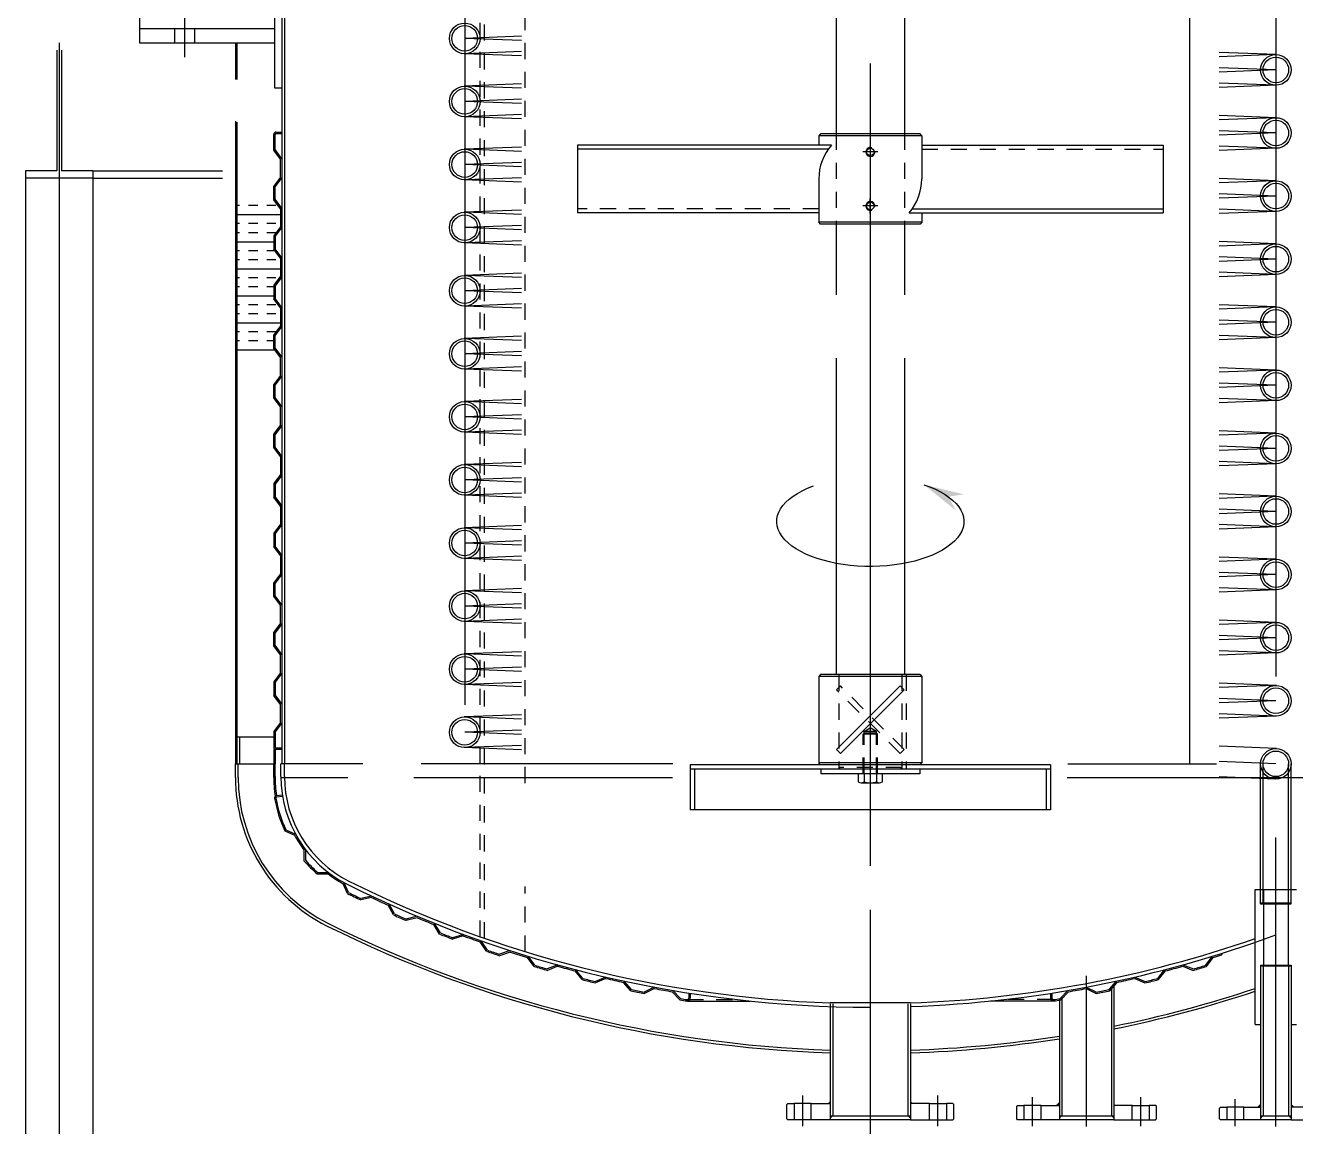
# Model space of a CAD drawing. Extents: x -29512 to 147477, y -5232 to 39709.
# Drawn here: x 140802.81 to 140812.68, y 10726.84 to 10735.39 of the extents above; entities that cross this region are included whole.
import ezdxf

# ---------------------------------------------------------------- set-up
doc = ezdxf.new("R2010")
doc.units = 0
doc.linetypes.add('DASHDOT', pattern=[25.4, 12.7, -6.35, 0, -6.35])
doc.linetypes.add('HIDDEN', pattern=[0.375, 0.25, -0.125])
doc.layers.get('0').update_dxf_attribs({"linetype": 'CONTINUOUS'})
for name, color, linetype in [('2', 2, 'CONTINUOUS'), ('3', 3, 'HIDDEN'), ('6', 6, 'DASHDOT'), ('DIMENSION', 3, 'CONTINUOUS'), ('HATCH', 4, 'CONTINUOUS'), ('NUVOLA', 6, 'CONTINUOUS')]:
    doc.layers.add(name, color=color, linetype=linetype)

# ---------------------------------------------------------------- blocks, each defined once
blk = doc.blocks.new('head')
at = {"color": 7}
for p, q in [((-0.6999999999999886, 0.7087500599456575), (-0.6999999999999886, -0.7087499999999523)), ((0, 0.9449999999999932), (-0.6269039956158053, 0.9449999999999932)), ((0, 0.472500000000025), (-0.6269039956158053, 0.472500000000025)), ((0, -0.9449999999999932), (0, 0.9449999999999932)), ((0, -0.4724999999999682), (-0.6269039956158053, -0.4724999999999682)), ((-0.6269039956158053, -0.9449999999999932), (0, -0.9449999999999932))]:
    blk.add_line(p, q, dxfattribs=at)
for centre, radius, start, end in [((-0.2816659961638379, 0.7087500000000091), 0.4183340038361772, 145.6157525319586, 214.3842474680414), ((0.8636920087683961, 0), 1.563692008768393, 162.4120462260054, 197.5879537739946), ((-0.2816659961638379, -0.7087499999999523), 0.4183340038361772, 145.6157525319586, 214.3842474680414)]:
    blk.add_arc(centre, radius, start, end, dxfattribs=at)
blk = doc.blocks.new('UeY515')
at = {"layer": '2'}
h = blk.add_hatch(dxfattribs=at)
h.set_pattern_fill('INSUL', scale=1.120219632, angle=180, style=0)
h.set_pattern_definition([(180, (34.18797440761773, 9.622044550467763), (0, 0.4200823619999997), []), (180, (34.18797440761773, 9.762072004467882), (0, 0.4200823619999997), [0.140027454, -0.140027454]), (180, (34.18797440761773, 9.902099458468001), (0, 0.4200823619999997), [0.140027454, -0.140027454])])
h.paths.add_polyline_path([(4.837948535722717, 30.23303703253578), (4.732927945207848, 30.3730644865368), (4.732927945207848, 30.58310566753607), (4.837948535722717, 30.72313312153665), (4.837948535722717, 31.00318802953552), (4.732927945207848, 31.14321548353564), (4.732927945207848, 31.17986293204149), (4.158815383802903, 31.17986293204149), (4.158815383802903, 28.69973641123715), (4.832697506194563, 28.69973641123715), (4.732927945207848, 28.8327624925364), (4.732927945207848, 29.04280367353522), (4.837948535722717, 29.1828311275367), (4.837948535722717, 29.46288603553467), (4.732927945207848, 29.60291348953479), (4.732927945207848, 29.81295467053451), (4.837948535722717, 29.95298212453508)])
at = {"color": 7}
for p, q in [((4.858952653802589, 46.91040899957102), (4.858952653802589, 22.40560454957154)), ((4.900960889999624, 46.85439801797042), (4.900960889999624, 22.40560454957154)), ((18.96076512055606, 39.48895393756993), (18.96076512055606, 22.40560454957154)), ((4.746930690620502, 37.10848721957132), (4.746930690620502, 32.90766359957138)), ((13.47064107479491, 36.97272549664149), (13.47064107479491, 32.19352358417109)), ((14.53484972520619, 36.97272549664149), (14.53484972520619, 32.19352358417109)), ((2.646518880620533, 34.18191343097146), (2.646518880620533, 33.83184479597116)), ((3.34665615062022, 34.0740516442886), (3.34665615062022, 33.38752908262541)), ((2.646518880620533, 33.83184479597116), (4.746930690620502, 33.83184479597116)), ((2.646518880620533, 33.83184479597116), (2.646518880620533, 33.60780086957152)), ((3.192625951197442, 33.83184479597116), (3.192625951197442, 33.60780086957152)), ((3.500686350000251, 33.83184479597116), (3.500686350000251, 33.60780086957152)), ((2.646518880620533, 33.60780086957152), (4.746930690620502, 33.60780086957152)), ((4.137811265683013, 33.60780086957152), (4.137811265683013, 33.0371317922602)), ((4.158815383802903, 33.60780086957152), (4.158815383802903, 33.0371317922602)), ((8.581135818596522, 33.40538031645951), (7.692259591650327, 33.43994772528481)), ((8.581135818596522, 33.47379566023733), (7.710760348310032, 33.43994772528481)), ((20.31323120830984, 33.42558537885816), (19.42435498140458, 33.46015278768346)), ((20.29473045165014, 33.42558537885816), (19.42435498140458, 33.39173744390268)), ((8.581135818596522, 32.97005669868304), (7.692259591650327, 32.93548928985729)), ((20.29473045165014, 32.94985163628417), (19.42435498140458, 32.98369957123964)), ((4.746930690620502, 32.90766359957138), (4.858952653802589, 32.90766359957138)), ((8.581135818596522, 32.90164135490227), (7.710760348310032, 32.93548928985729)), ((20.31323120830984, 32.94985163628417), (19.42435498140458, 32.91528422745887)), ((4.137811265683013, 32.39108125063717), (4.137811265683013, 22.40560454957154)), ((4.158815383802903, 32.37605675115879), (4.158815383802903, 22.40560454957154)), ((8.581135818596522, 32.42518813845845), (7.692259591650327, 32.45975554728375)), ((8.581135818596522, 32.49360348223922), (7.710760348310032, 32.45975554728375)), ((20.31323120830984, 32.44539320085687), (19.42435498140458, 32.47996060968239)), ((20.29473045165014, 32.44539320085687), (19.42435498140458, 32.41154526590435)), ((4.732927945206029, 31.94147416697047), (4.732927945206029, 32.18652221146931)), ((4.753932063284992, 31.94847553966952), (4.753932063284992, 32.18652221146931)), ((4.767934808698556, 32.22152907497184), (4.858952653802589, 32.22152907497184)), ((4.767934808698556, 32.20052495686991), (4.858952653802589, 32.20052495686991)), ((13.23049399118827, 32.19352358417109), (13.20248850040389, 32.16551809337011)), ((14.77499680881192, 32.19352358417109), (13.23049399118827, 32.19352358417109)), ((14.80300229959721, 32.16551809337011), (14.77499680881192, 32.19352358417109)), ((8.581135818596522, 31.98986452068175), (7.692259591650327, 31.95529711185873)), ((13.39857561492408, 32.01816243423127), (9.451853144999404, 32.01816243423127)), ((9.451853144999404, 32.01816243423127), (9.451853144999404, 30.9686101941079)), ((14.80300229959721, 32.16551809337011), (13.20248850040389, 32.16551809337011)), ((13.20248850040389, 32.16551809337011), (13.20248850040389, 32.01816243423127)), ((14.00274540000009, 32.03027931935139), (14.00274540000009, 31.79665803299122)), ((14.80300229959721, 32.16551809337011), (14.80300229959721, 31.49338631417118)), ((14.80300229959721, 32.01816243423127), (18.55363765499987, 32.01816243423127)), ((18.55363765499987, 32.01816243423127), (18.55363765499987, 30.9686101941079)), ((20.29473045165014, 31.9696594582831), (19.42435498140458, 32.00350739323858)), ((4.83794853568179, 31.80144671297012), (4.732927945206029, 31.94147416697047)), ((4.858952653802589, 31.80844808567167), (4.753932063284992, 31.94847553966952)), ((4.83794853568179, 31.52139180497193), (4.83794853568179, 31.80144671297012)), ((8.581135818596522, 31.92144917690371), (7.710760348310032, 31.95529711185873)), ((13.35171222665304, 31.95875381686778), (9.451853144999404, 31.95875381686778)), ((14.11955604319246, 31.91346867616949), (13.88593475680591, 31.91346867616949)), ((20.31323120830984, 31.9696594582831), (19.42435498140458, 31.93509204946031)), ((4.83794853568179, 31.52139180497193), (4.732927945206029, 31.38136435097135)), ((4.732927945206029, 31.1713231699714), (4.732927945206029, 31.38136435097135)), ((4.858952653802589, 31.51439043227015), (4.753932063284992, 31.37436297826957)), ((8.581135818596522, 31.44499596045989), (7.692259591650327, 31.47956336928291)), ((8.581135818596522, 31.51341130423816), (7.710760348310032, 31.47956336928291)), ((13.20248850040389, 31.49338631417118), (13.20248850040389, 30.82125453497133)), ((20.31323120830984, 31.46520102285854), (19.42435498140458, 31.4997684316811)), ((20.29473045165014, 31.46520102285854), (19.42435498140458, 31.43135308790329)), ((4.753932063284992, 31.17832454267068), (4.753932063284992, 31.37436297826957)), ((14.00274540000009, 30.95649330899118), (14.00274540000009, 31.19011459535068)), ((4.83794853568179, 31.03129571597105), (4.732927945206029, 31.1713231699714)), ((4.858952653802589, 31.03829708867011), (4.753932063284992, 31.17832454267068)), ((4.83794853568179, 31.03129571597105), (4.83794853568179, 30.75124080797013)), ((8.581135818596522, 31.00967234268342), (7.692259591650327, 30.97510493385789)), ((14.11955604319246, 31.07330395216945), (13.88593475680591, 31.07330395216945)), ((14.65377857334533, 31.02801881147411), (18.55363765499987, 31.02801881147411)), ((20.29473045165014, 30.98946728028477), (19.42435498140458, 31.02331521523729)), ((20.31323120830984, 30.98946728028477), (19.42435498140458, 30.95489987145902)), ((8.581135818596522, 30.94125699890287), (7.710760348310032, 30.97510493385789)), ((13.20248850040389, 30.9686101941079), (9.451853144999404, 30.9686101941079)), ((14.80300229959721, 30.82125453497133), (13.20248850040389, 30.82125453497133)), ((13.23049399118827, 30.79324904417081), (13.20248850040389, 30.82125453497133)), ((14.77499680881192, 30.79324904417081), (13.23049399118827, 30.79324904417081)), ((13.47064107479491, 30.79324904417081), (13.47064107479491, 29.6928454705685)), ((14.53484972520619, 30.79324904417081), (14.53484972520619, 29.6928454705685)), ((14.6069151850761, 30.9686101941079), (18.55363765499987, 30.9686101941079)), ((14.80300229959721, 30.82125453497133), (14.77499680881192, 30.79324904417081)), ((14.80300229959721, 30.9686101941079), (14.80300229959721, 30.82125453497133)), ((4.83794853568179, 30.75124080797013), (4.732927945206029, 30.61121335396979)), ((4.732927945206029, 30.61121335396979), (4.732927945206029, 30.40117217297006)), ((4.858952653802589, 30.74423943527131), (4.753932063284992, 30.60421198127051)), ((4.753932063284992, 30.60421198127051), (4.753932063284992, 30.40817354567139)), ((4.83794853568179, 30.26114471896972), (4.732927945206029, 30.40117217297006)), ((4.858952653802589, 30.26814609167104), (4.753932063284992, 30.40817354567139)), ((8.581135818596522, 30.46480378245883), (7.692259591650327, 30.49937119128413)), ((8.581135818596522, 30.5332191262396), (7.710760348310032, 30.49937119128413)), ((20.31323120830984, 30.4850088448577), (19.42435498140458, 30.51957625368277)), ((20.29473045165014, 30.4850088448577), (19.42435498140458, 30.451160909902)), ((4.83794853568179, 30.26114471896972), (4.83794853568179, 29.98108981097107)), ((8.581135818596522, 30.02948016468235), (7.692259591650327, 29.99491275585706)), ((20.29473045165014, 30.00927510228325), (19.42435498140458, 30.04312303723896)), ((20.31323120830984, 30.00927510228325), (19.42435498140458, 29.97470769345841)), ((4.83794853568179, 29.98108981097107), (4.732927945206029, 29.84106235697072)), ((4.732927945206029, 29.84106235697072), (4.732927945206029, 29.631021175971)), ((4.858952653802589, 29.97408843826952), (4.753932063284992, 29.83406098427167)), ((4.753932063284992, 29.83406098427167), (4.753932063284992, 29.63802254866982)), ((8.581135818596522, 29.96106482090454), (7.710760348310032, 29.99491275585706)), ((4.83794853568179, 29.49099372197088), (4.732927945206029, 29.631021175971)), ((4.858952653802589, 29.49799509466925), (4.753932063284992, 29.63802254866982)), ((4.83794853568179, 29.49099372197088), (4.83794853568179, 29.21093881397223)), ((8.581135818596522, 29.48461160446004), (7.692259591650327, 29.51917901328329)), ((8.581135818596522, 29.55302694823854), (7.710760348310032, 29.51917901328329)), ((20.31323120830984, 29.50481666685891), (19.42435498140458, 29.53938407568194)), ((20.29473045165014, 29.50481666685891), (19.42435498140458, 29.47096873190389)), ((4.83794853568179, 29.21093881396951), (4.732927945206029, 29.07091135997166)), ((4.732927945206029, 28.86087017896989), (4.732927945206029, 29.07091135997166)), ((4.858952653802589, 29.20393744127091), (4.753932063284992, 29.06390998726988)), ((4.753932063284992, 28.86787155167121), (4.753932063284992, 29.06390998726988)), ((8.581135818596522, 29.04928798668152), (7.692259591650327, 29.01472057785827)), ((8.581135818596522, 28.98087264290325), (7.710760348310032, 29.01472057785827)), ((20.29473045165014, 29.02908292428265), (19.42435498140458, 29.06293085923767)), ((20.31323120830984, 29.02908292428265), (19.42435498140458, 28.99451551545985)), ((4.83794853568179, 28.72084272497182), (4.732927945206029, 28.86087017897194)), ((4.858952653802589, 28.72784409767064), (4.753932063284992, 28.86787155167121)), ((4.83794853568179, 28.44078781697067), (4.83794853568179, 28.72084272497182)), ((13.47064107479491, 28.70751222672652), (13.47064107479491, 23.79187634417076)), ((14.53484972520619, 28.70751222672652), (14.53484972520619, 23.79187634417076)), ((4.83794853568179, 28.44078781697067), (4.732927945206029, 28.3007603629701)), ((4.858952653802589, 28.43378644427185), (4.753932063284992, 28.29375899027104)), ((8.581135818596522, 28.50441942645921), (7.692259591650327, 28.5389868352845)), ((8.581135818596522, 28.57283477023748), (7.710760348310032, 28.5389868352845)), ((20.31323120830984, 28.52462448885808), (19.42435498140458, 28.55919189768338)), ((20.29473045165014, 28.52462448885808), (19.42435498140458, 28.49077655390283)), ((4.732927945206029, 28.0907191819706), (4.732927945206029, 28.3007603629701)), ((4.753932063284992, 28.09772055466942), (4.753932063284992, 28.29375899027104)), ((4.83794853568179, 27.95069172797025), (4.732927945206029, 28.0907191819706)), ((4.858952653802589, 27.95769310067158), (4.753932063284992, 28.09772055466942)), ((8.581135818596522, 28.06909580868273), (7.692259591650327, 28.03452839985744)), ((8.581135818596522, 28.00068046490196), (7.710760348310032, 28.03452839985744)), ((20.29473045165014, 28.04889074628409), (19.42435498140458, 28.08273868123979)), ((20.31323120830984, 28.04889074628409), (19.42435498140458, 28.01432333745879)), ((4.83794853568179, 27.67063681997138), (4.83794853568179, 27.95069172797025)), ((4.83794853568179, 27.67063681997138), (4.732927945206029, 27.53060936597103)), ((4.858952653802589, 27.66363544727005), (4.753932063284992, 27.52360799326971)), ((4.732927945206029, 27.32056818497153), (4.732927945206029, 27.53060936597103)), ((4.753932063284992, 27.32756955767036), (4.753932063284992, 27.52360799326971)), ((8.581135818596522, 27.52422724845815), (7.692259591650327, 27.55879465728367)), ((8.581135818596522, 27.59264259223892), (7.710760348310032, 27.55879465728367)), ((20.31323120830984, 27.54443231085702), (19.42435498140458, 27.57899971968232)), ((20.29473045165014, 27.54443231085702), (19.42435498140458, 27.51058437590427)), ((4.83794853568179, 27.18054073097119), (4.732927945206029, 27.32056818497153)), ((4.858952653802589, 27.18754210367001), (4.753932063284992, 27.32756955767036)), ((4.83794853568179, 27.18054073097119), (4.83794853568179, 26.90048582297004)), ((8.581135818596522, 27.08890363068167), (7.692259591650327, 27.0543362218591)), ((8.581135818596522, 27.02048828690386), (7.710760348310032, 27.0543362218591)), ((20.29473045165014, 27.06869856828303), (19.42435498140458, 27.10254650323827)), ((20.31323120830984, 27.06869856828303), (19.42435498140458, 27.03413115946046)), ((4.83794853568179, 26.90048582297004), (4.732927945206029, 26.76045836897219)), ((4.858952653802589, 26.89348445027144), (4.753932063284992, 26.75345699627064)), ((4.732927945206029, 26.76045836897219), (4.732927945206029, 26.55041718797042)), ((4.753932063284992, 26.75345699627064), (4.753932063284992, 26.55741856067152)), ((4.83794853568179, 26.41038973397212), (4.732927945206029, 26.55041718797042)), ((4.858952653802589, 26.41739110667095), (4.753932063284992, 26.55741856067152)), ((8.581135818596522, 26.54403507045981), (7.692259591650327, 26.57860247928306)), ((8.581135818596522, 26.61245041423786), (7.710760348310032, 26.57860247928306)), ((20.31323120830984, 26.56424013285869), (19.42435498140458, 26.59880754168148)), ((20.29473045165014, 26.56424013285869), (19.42435498140458, 26.53039219790321)), ((4.83794853568179, 26.41038973397212), (4.83794853568179, 26.1303348259712)), ((4.83794853568179, 26.1303348259712), (4.732927945206029, 25.99030737197063)), ((4.858952653802589, 26.12333345326965), (4.753932063284992, 25.98330599927158)), ((8.581135818596522, 26.10871145268356), (7.692259591650327, 26.07414404385781)), ((8.581135818596522, 26.04029610890257), (7.710760348310032, 26.07414404385781)), ((20.29473045165014, 26.08850639028446), (19.42435498140458, 26.12235432523721)), ((20.31323120830984, 26.08850639028446), (19.42435498140458, 26.0539389814594)), ((4.732927945206029, 25.99030737197063), (4.732927945206029, 25.78026619097136)), ((4.753932063284992, 25.98330599927158), (4.753932063284992, 25.78726756366996)), ((4.83794853568179, 25.64023873697079), (4.732927945206029, 25.78026619097136)), ((4.858952653802589, 25.64724010966938), (4.753932063284992, 25.78726756366996)), ((4.83794853568179, 25.64023873697079), (4.83794853568179, 25.36018382897169)), ((8.581135818596522, 25.56384289245852), (7.692259591650327, 25.59841030128405)), ((8.581135818596522, 25.63225823623952), (7.710760348310032, 25.59841030128405)), ((20.31323120830984, 25.5840479548574), (19.42435498140458, 25.61861536368292)), ((20.29473045165014, 25.5840479548574), (19.42435498140458, 25.55020001990238)), ((4.83794853568179, 25.36018382897169), (4.732927945206029, 25.22015637497134)), ((4.858952653802589, 25.35318245627082), (4.753932063284992, 25.21315500227024)), ((4.732927945206029, 25.0101151939723), (4.732927945206029, 25.22015637497134)), ((4.753932063284992, 25.01711656667089), (4.753932063284992, 25.21315500227024)), ((8.581135818596522, 25.12851927468205), (7.692259591650327, 25.09395186585675)), ((8.581135818596522, 25.06010393090446), (7.710760348310032, 25.09395186585675)), ((20.29473045165014, 25.10831421228363), (19.42435498140458, 25.14216214723911)), ((20.31323120830984, 25.10831421228363), (19.42435498140458, 25.07374680345811)), ((4.83794853568179, 24.87008773997172), (4.732927945206029, 25.0101151939723)), ((4.858952653802589, 24.87708911267055), (4.753932063284992, 25.01711656667089)), ((4.83794853568179, 24.59003283197035), (4.83794853568179, 24.87008773997172)), ((4.83794853568179, 24.59003283197035), (4.732927945206029, 24.45000537796977)), ((4.858952653802589, 24.58303145927198), (4.753932063284992, 24.4430040052714)), ((8.581135818596522, 24.58365071446042), (7.692259591650327, 24.61821812328299)), ((8.581135818596522, 24.65206605823846), (7.710760348310032, 24.61821812328299)), ((20.31323120830984, 24.60385577685884), (19.42435498140458, 24.63842318568186)), ((20.29473045165014, 24.60385577685884), (19.42435498140458, 24.57000784190359)), ((4.732927945206029, 24.23996419697073), (4.732927945206029, 24.45000537796977)), ((4.753932063284992, 24.24696556966956), (4.753932063284992, 24.4430040052714)), ((4.83794853568179, 24.09993674296993), (4.732927945206029, 24.23996419697073)), ((4.858952653802589, 24.10693811567126), (4.753932063284992, 24.24696556966956)), ((4.83794853568179, 23.81988183497174), (4.83794853568179, 24.09993674296993)), ((8.581135818596522, 24.14832709668121), (7.692259591650327, 24.11375968785865)), ((8.581135818596522, 24.07991175290317), (7.710760348310032, 24.11375968785865)), ((20.29473045165014, 24.12812203428257), (19.42435498140458, 24.16196996923782)), ((20.31323120830984, 24.12812203428257), (19.42435498140458, 24.09355462546023)), ((4.83794853568179, 23.81988183497174), (4.732927945206029, 23.67985438097116)), ((4.858952653802589, 23.81288046227019), (4.753932063284992, 23.67285300826984)), ((13.23049399118827, 23.79187634417076), (13.20248850040389, 23.76387085337046)), ((14.80300229959721, 23.76387085337046), (13.20248850040389, 23.76387085337046)), ((13.20248850040389, 23.76387085337046), (13.20248850040389, 22.41960729497123)), ((14.77499680881192, 23.79187634417076), (13.23049399118827, 23.79187634417076)), ((14.77499680881192, 23.79187634417076), (14.80300229959721, 23.76387085337046)), ((14.80300229959721, 23.76387085337046), (14.80300229959721, 22.41960729497123)), ((4.732927945206029, 23.67985438097116), (4.732927945206029, 23.46981319997167)), ((4.753932063284992, 23.67285300826984), (4.753932063284992, 23.47681457267026)), ((8.581135818596522, 23.60345853645913), (7.692259591650327, 23.63802594528488)), ((8.581135818596522, 23.6718738802374), (7.710760348310032, 23.63802594528488)), ((13.47796927993477, 22.62637157147424), (14.46811290269852, 23.6165151942314)), ((13.53737789730076, 22.56696295410848), (14.52752152006542, 23.55710657686791)), ((14.52752152006542, 23.55710657686791), (14.46811290269852, 23.6165151942314)), ((20.31323120830984, 23.623663598858), (19.42435498140458, 23.65823100768307)), ((20.29473045165014, 23.623663598858), (19.42435498140458, 23.58981566390275)), ((4.83794853568179, 23.32978574597109), (4.732927945206029, 23.46981319997167)), ((4.858952653802589, 23.33678711866992), (4.753932063284992, 23.47681457267026)), ((4.83794853568179, 23.04973083797017), (4.83794853568179, 23.32978574597109)), ((8.581135818596522, 23.16813491868288), (7.692259591650327, 23.13356750985736)), ((8.581135818596522, 23.09971957490211), (7.710760348310032, 23.13356750985736)), ((20.29473045165014, 23.14792985628424), (19.42435498140458, 23.18177779123948)), ((20.31323120830984, 23.14792985628424), (19.42435498140458, 23.11336244745871)), ((4.83794853568179, 23.04973083797017), (4.732927945206029, 22.9097033839721)), ((4.732927945206029, 22.9097033839721), (4.732927945206029, 22.66460875016878)), ((4.858952653802589, 23.04272946527112), (4.753932063284992, 22.90270201127078)), ((4.753932063284992, 22.90270201127078), (4.753932063284992, 22.66463634128672)), ((4.158815383802903, 22.8256869115703), (4.732927945206029, 22.8256869115703)), ((4.200823619999937, 22.8256869115703), (4.200823619999937, 22.40560454957154)), ((4.768394690886453, 22.62964847597118), (4.732927945206029, 22.62964847597118)), ((4.732927945206029, 22.62964847597118), (4.732927945206029, 22.40560454957154)), ((4.753932063284992, 22.6327756767505), (4.753932063284992, 22.40560454957154)), ((4.858952653802589, 22.65065259407038), (4.768394690886453, 22.65065259407038)), ((4.858952653802589, 22.62964847597118), (4.768394690886453, 22.62964847597118)), ((8.581135818596522, 22.62326635845807), (7.692259591650327, 22.65783376728336)), ((8.581135818596522, 22.69168170223884), (7.710760348310032, 22.65783376728336)), ((13.53737789730076, 22.56696295410848), (13.47796927993477, 22.62637157147424)), ((20.31323120830984, 22.64347142085717), (19.42435498140458, 22.67803882968246)), ((4.137811265683013, 22.40560454957154), (4.732927945206029, 22.40560454957154)), ((4.137811265683013, 22.19556336857181), (4.137811265683013, 22.40560454957154)), ((4.179819501881866, 22.19556336857181), (4.179819501881866, 22.40560454957154)), ((4.732927945206029, 22.19556336857181), (4.732927945206029, 22.40560454957154)), ((4.753932063284992, 22.19556336857181), (4.753932063284992, 22.40560454957154)), ((6.117484113500723, 22.40560454957154), (4.844949908389026, 22.40560454957154)), ((4.844949908389026, 22.20818676279669), (4.844949908389026, 22.40560454957154)), ((4.900960889999624, 22.20818676279669), (4.900960889999624, 22.40560454957154)), ((10.93328039643256, 22.40560454957154), (7.025686716959171, 22.40560454957154)), ((16.80329447999975, 22.39160180417116), (11.20219631999862, 22.39160180417116)), ((11.20219631999862, 22.39160180417116), (11.20219631999862, 21.69146453417102)), ((16.80329447999975, 22.32158807716951), (11.20219631999862, 22.32158807716951)), ((11.27221004698367, 22.32158807716951), (11.27221004698367, 21.69146453417102)), ((14.80300229959721, 22.41960729497123), (13.20248850040389, 22.41960729497123)), ((13.23049399118827, 22.39160180417116), (13.20248850040389, 22.41960729497123)), ((14.80300229959721, 22.39160180417116), (13.20248850040389, 22.39160180417116)), ((13.23259440301717, 22.32158807716951), (13.23259440301717, 22.25157435017059)), ((14.77289639698392, 22.32158807716951), (14.77289639698392, 22.25157435017059)), ((14.77499680881192, 22.39160180417116), (14.80300229959721, 22.41960729497123)), ((16.73328075301652, 22.32158807716951), (16.73328075301652, 21.69146453417102)), ((16.80329447999975, 22.39160180417116), (16.80329447999975, 21.69146453417102)), ((17.07221040356671, 22.40560454957154), (19.37914518414254, 22.40560454957154)), ((20.06593415818134, 20.24514433423974), (20.06593415818134, 22.40560454957154)), ((20.10514184532985, 20.24514433423974), (20.10514184532985, 22.40560454957154)), ((20.50281981467015, 20.24514433423974), (20.50281981467015, 22.40560454957154)), ((20.54202750177683, 20.24514433423974), (20.54202750177683, 22.40560454957154)), ((14.77289639698392, 22.25157435017059), (13.23259440301717, 22.25157435017059)), ((20.29473045165014, 22.16773767828317), (19.42435498140458, 22.20158561323865)), ((4.77674339519217, 21.91151937271638), (4.866412245876745, 21.92519939644694)), ((4.779911164228906, 21.89075550466396), (4.869696234223738, 21.90445325900191)), ((16.80329447999975, 21.69146453417102), (11.20219631999862, 21.69146453417102)), ((4.904581107159174, 21.36613931085662), (5.056646183738849, 21.297753377258)), ((4.920364034621343, 21.3820718500067), (5.07171110114723, 21.31400881624086)), ((5.208877677980126, 20.89589830564546), (5.208794469129316, 21.06263287465208)), ((5.229877871103781, 20.90376840671274), (5.229795055154682, 21.06971570030009)), ((5.41028096329137, 20.69466156411454), (5.577015544083224, 20.69471628795077)), ((5.418133689063325, 20.71566826068306), (5.584080994387477, 20.71572272613116)), ((5.880442989625408, 20.3902423693919), (5.812261832228614, 20.54276256012167)), ((5.896523075212826, 20.40573841297874), (5.828536236892432, 20.5578239149736)), ((6.257560674077467, 20.34889445450199), (6.087252675727541, 20.3132776781913)), ((19.98191768578545, 18.354773705242), (19.98191768578545, 20.45518551524174)), ((19.98191768578545, 20.45518551524174), (20.62604397421364, 20.45518551524174)), ((20.06593415818134, 20.23114158884209), (20.06593415818134, 20.45518551524174)), ((20.11354349256089, 20.45518551524174), (20.11354349256089, 19.27895490164155)), ((20.49441816743729, 20.45518551524174), (20.49441816743729, 19.27895490164155)), ((20.54202750177683, 20.23114158884209), (20.54202750177683, 20.45518551524174)), ((6.255001300639378, 20.32690068780789), (6.084606665957836, 20.29126579311242)), ((6.593726659767526, 20.05777095825761), (6.50956129752376, 20.21015327038185)), ((6.608681937696019, 20.07413751300192), (6.524559368916925, 20.22644234708832)), ((20.06593415818134, 20.24514433423974), (20.54202750177683, 20.24514433423974)), ((20.06593415818134, 20.24514433423974), (20.54202750177683, 20.24514433423974)), ((20.06593415818134, 20.23114158884209), (20.54202750177683, 20.23114158884209)), ((6.959625898597551, 20.01511540357683), (6.790884296441618, 19.97233165734292)), ((6.961256171352034, 20.03719748627555), (6.792600365029102, 19.99443549322859)), ((7.309391614088781, 19.76049878097888), (7.21887955746115, 19.9091989653939)), ((7.323643913268825, 19.77748101936413), (7.233177877038543, 19.9261055979016)), ((7.680036792200553, 19.75448072183167), (7.513340306134523, 19.7046244223236)), ((7.679341843531802, 19.7323494495663), (7.512560558378937, 19.68246778797356)), ((8.039562543396642, 19.49275243866828), (7.942842836061573, 19.63749177491491)), ((8.053083901892933, 19.51032222287586), (7.956413371221061, 19.65498796711859)), ((8.407517560005545, 19.50325555316294), (8.243070117728166, 19.44641887667376)), ((8.407755850402282, 19.48111465473448), (8.243224753147842, 19.42424906521296)), ((8.777753290281908, 19.25691034005331), (8.675020118990687, 19.39744529215295)), ((8.790522239145503, 19.2750343130615), (8.687841302037668, 19.41549781085405)), ((19.21496856085469, 19.2750343130615), (19.31764949796161, 19.41549781085405)), ((19.22773750971828, 19.25691034005331), (19.3304706810095, 19.39744529215295)), ((19.45798784018552, 19.45881298165955), (19.46426304238958, 19.43876816151533)), ((9.145598908305146, 19.28272775766209), (8.983695057690056, 19.21900560913446)), ((9.146770843587547, 19.26061661265771), (8.984784631832554, 19.19686204843629)), ((9.52589549890854, 19.05221753408728), (9.417326277104621, 19.18829435548446)), ((9.537888653500886, 19.07086394648741), (9.429374633171392, 19.20687158029091)), ((18.46760214650021, 19.07086394648741), (18.57611616682607, 19.20687158029091)), ((18.47959530109165, 19.05221753408728), (18.58816452289375, 19.18829435548446)), ((18.85871995641264, 19.26061661265771), (19.02070616812671, 19.19686204843629)), ((18.85989189169413, 19.28272775766209), (19.02179574231013, 19.21900560913446)), ((20.06593415818134, 19.27895490164155), (20.54202750177683, 19.27895490164155)), ((20.06593415818134, 19.27895490164155), (20.06593415818134, 19.05491097524168)), ((20.06593415818134, 19.26495215624141), (20.06593415818134, 16.92352972547019)), ((20.06593415818134, 19.26495215624141), (20.54202750177683, 19.26495215624141)), ((20.06593415818134, 19.26495215624141), (20.54202750177683, 19.26495215624141)), ((20.10514184532985, 19.26495215624141), (20.10514184532985, 16.93053109817174)), ((20.50281981467015, 19.26495215624141), (20.50281981467015, 16.93053109817174)), ((20.54202750177683, 19.27895490164155), (20.54202750177683, 19.05491097524168)), ((20.54202750177683, 19.26495215624141), (20.54202750177683, 16.92352972547019)), ((9.892324852095044, 19.09352693806795), (9.73325274445142, 19.02303272816562)), ((9.894428346466157, 19.07148489920633), (9.735275318230379, 19.00095482863821)), ((10.28200546323387, 18.87926195882937), (10.16779341894744, 19.01063846430293)), ((10.29320147849648, 18.89839762432257), (10.17904750480375, 19.02970733205848)), ((17.7122893215037, 18.89839762432257), (17.82644329519735, 19.02970733205848)), ((17.72348533676632, 18.87926195882937), (17.83769738105002, 19.01063846430293)), ((17.78698734436966, 18.97169831342762), (17.78698734436966, 16.92352972547019)), ((18.11106245353312, 19.07148489920633), (18.27021548172706, 19.00095482863821)), ((18.11316594790424, 19.09352693806795), (18.27223805554877, 19.02303272816562)), ((10.6463663922259, 18.93598982800836), (10.4904091390963, 18.85884902009343)), ((10.64939770195997, 18.91405612501512), (10.4933611127708, 18.83687607528373)), ((11.04473748264809, 18.73835143512815), (10.92508588687906, 18.86479380493597)), ((11.05511643230875, 18.75794229666872), (10.93552567285951, 18.88432037747339)), ((11.18119220188055, 18.84418000836445), (11.18119220188055, 18.76242906999209)), ((11.20219631999862, 18.84090742335366), (11.20219631999862, 18.76242906999209)), ((16.80329447999975, 18.84090742335366), (16.80329447999975, 18.76242906999209)), ((16.82429859811964, 18.84418000836445), (16.82429859811964, 18.76242906999209)), ((16.95037436769053, 18.75794229666872), (17.06996512714068, 18.88432037747339)), ((16.96075331735119, 18.73835143512815), (17.0804049130802, 18.86479380493597)), ((16.97902893476385, 18.77559974696987), (16.97902893476385, 16.93053109816901)), ((17.35609309803931, 18.91405612501512), (17.51212968722939, 18.83687607528373)), ((17.3591244077752, 18.93598982800836), (17.51508166090298, 18.85884902009343)), ((17.74777965722024, 18.92659826329987), (17.74777965722024, 16.93053109816901)), ((11.16018808380068, 18.7204208337937), (12.13712219847184, 18.7204208337937)), ((14.62656770757167, 18.69156636854882), (13.37892309242761, 18.69156636854882)), ((13.37892309242761, 18.67894297432167), (13.37892309242761, 16.93053109817174)), ((13.42093132862556, 18.67894297432167), (13.42093132862556, 16.93053109817174)), ((14.58455947137463, 18.67894297432167), (14.58455947137463, 16.93053109817174)), ((14.62656770757167, 18.67894297432167), (14.62656770757167, 16.93053109817174)), ((16.8453027161986, 18.7204208337937), (15.86836860152653, 18.7204208337937)), ((16.93982124765535, 18.74360596672113), (16.93982124765535, 16.92352972547019)), ((19.98191768578545, 18.354773705242), (20.06593415818134, 18.354773705242)), ((20.54202750177683, 18.354773705242), (20.62604397421364, 18.354773705242)), ((19.67385728698355, 16.77650089877079), (19.67385728698355, 17.19658326077001)), ((13.08556557630254, 17.12656953377063), (12.81951341369859, 17.12656953377063)), ((14.91992522369856, 17.12656953377063), (15.1859773863016, 17.12656953377063)), ((16.65626565328603, 17.09856404297011), (16.39021349068298, 17.09856404297011)), ((18.07054293869805, 17.09856404297011), (18.3365951013011, 17.09856404297011)), ((19.80688336828553, 17.07055855216981), (19.54083120568248, 17.07055855216981)), ((13.08556557630254, 16.87452011657024), (12.81951341369859, 16.87452011657024)), ((14.62656770757167, 16.93053109817174), (13.37892309242761, 16.93053109817174)), ((14.62656770757167, 16.87452011657024), (13.37892309242761, 16.87452011657024)), ((14.91992522369856, 16.87452011657024), (15.1859773863016, 16.87452011657024)), ((16.65626565328603, 16.87452011657024), (16.39021349068298, 16.87452011657024)), ((17.78698734436966, 16.93053109816901), (16.93982124765535, 16.93053109816901)), ((17.78698734436966, 16.87452011657024), (16.93982124765535, 16.87452011657024)), ((18.07054293869805, 16.87452011657024), (18.3365951013011, 16.87452011657024)), ((19.80688336828553, 16.87452011657024), (19.54083120568248, 16.87452011657024)), ((20.54202750177683, 16.93053109817174), (20.06593415818134, 16.93053109817174)), ((20.54202750177683, 16.87452011657024), (20.06593415818134, 16.87452011657024))]:
    blk.add_line(p, q, dxfattribs=at)
for points in [[(12.81951341369768, 16.87452011657342), (12.72149419593006, 16.87452011657342), (12.70749145051559, 16.8885228619738), (12.70749145051559, 17.1125667883739), (12.72149419593006, 17.12656953377109), (12.81951341369768, 17.12656953377109)], [(13.37892309242761, 16.87452011657069), (13.16258067603303, 16.87452011657342), (13.16258067603303, 16.87452011657342), (13.08556557630163, 16.87452011657342), (13.08556557630163, 17.12656953377109), (13.37892309242761, 17.12656953377109)], [(14.62656770757349, 16.87452011657069), (14.84291012400809, 16.87452011657342), (14.84291012400809, 16.87452011657342), (14.91992522369856, 16.87452011657342), (14.91992522369856, 17.12656953377109), (14.62656770757349, 17.12656953377109)], [(15.1859773863016, 16.87452011657342), (15.28399660411196, 16.87452011657342), (15.29799934952462, 16.8885228619738), (15.29799934952462, 17.1125667883739), (15.28399660411196, 17.12656953377109), (15.1859773863016, 17.12656953377109)], [(16.39021349072482, 16.87452011657069), (16.29219427291264, 16.87452011657069), (16.27819152750089, 16.88852286197107), (16.27819152750089, 17.08456129757269), (16.29219427291264, 17.09856404297034), (16.39021349072482, 17.09856404297034)], [(16.93982124765625, 16.87452011657069), (16.66326702599326, 16.87452011657069), (16.66326702599326, 16.87452011657069), (16.65626565332605, 16.87452011657069), (16.65626565332605, 17.09856404297034), (16.93982124765625, 17.09856404297034)], [(17.78698734436966, 16.87452011657069), (18.06354156599082, 16.87452011657069), (18.06354156599082, 16.87452011657069), (18.07054293869805, 16.87452011657069), (18.07054293869805, 17.09856404297034), (17.78698734436966, 17.09856404297034)], [(18.33659510130292, 16.87452011657069), (18.43461431911055, 16.87452011657069), (18.44861706452502, 16.88852286197107), (18.44861706452502, 17.08456129757269), (18.43461431911055, 17.09856404297034), (18.33659510130292, 17.09856404297034)], [(19.54083120572341, 16.87452011657069), (19.44281198791305, 16.87452011657069), (19.42880924250039, 16.88852286197107), (19.42880924250039, 17.05655580677239), (19.44281198791305, 17.07055855217232), (19.54083120572341, 17.07055855217232)], [(20.06593415822317, 16.87452011657069), (19.81388474099185, 16.87452011657069), (19.81388474099185, 16.87452011657069), (19.80688336832645, 16.87452011657069), (19.80688336832645, 17.07055855217232), (20.06593415822317, 17.07055855217232)], [(20.54202750181776, 16.87452011657069), (20.79407691900815, 16.87452011657069), (20.79407691900815, 16.87452011657069), (20.80107829171448, 16.87452011657069), (20.80107829171448, 17.07055855217232), (20.54202750181776, 17.07055855217232)]]:
    blk.add_lwpolyline(points, close=True, dxfattribs=at)
for centre, radius in [((7.701509970000188, 33.67781459657067), 0.2380466717999944), ((7.701509970000188, 33.67781459657067), 0.1988389846786371), ((20.30398082999909, 33.1877185075698), 0.2380466717999944), ((20.30398082999909, 33.1877185075698), 0.1988389846786371), ((7.701509970000188, 32.69762241857165), 0.2380466717999944), ((7.701509970000188, 32.69762241857165), 0.1988389846786371), ((20.30398082999909, 32.20752632957124), 0.2380466717999944), ((20.30398082999909, 32.20752632957124), 0.1988389846786371), ((7.701509970000188, 31.71743024057082), 0.2380466717999944), ((7.701509970000188, 31.71743024057082), 0.1988389846786371), ((14.00274540000009, 31.91346867616949), 0.05741125613999952), ((20.30398082999909, 31.22733415157018), 0.2380466717999944), ((20.30398082999909, 31.22733415157018), 0.1988389846786371), ((14.00274540000009, 31.07330395216945), 0.05741125613999952), ((7.701509970000188, 30.73723806257021), 0.2380466717999944), ((7.701509970000188, 30.73723806257021), 0.1988389846786371), ((20.30398082999909, 30.24714197357184), 0.2380466717999944), ((20.30398082999909, 30.24714197357184), 0.1988389846786371), ((7.701509970000188, 29.7570458845712), 0.2380466717999944), ((7.701509970000188, 29.7570458845712), 0.1988389846786371), ((20.30398082999909, 29.26694979557078), 0.2380466717999944), ((20.30398082999909, 29.26694979557078), 0.1988389846786371), ((7.701509970000188, 28.77685370657014), 0.2380466717999944), ((7.701509970000188, 28.77685370657014), 0.1988389846786371), ((20.30398082999909, 28.28675761756972), 0.2380466717999944), ((20.30398082999909, 28.28675761756972), 0.1988389846786371), ((7.701509970000188, 27.79666152857158), 0.2380466717999944), ((7.701509970000188, 27.79666152857158), 0.1988389846786371), ((20.30398082999909, 27.30656543957139), 0.2380466717999944), ((20.30398082999909, 27.30656543957139), 0.1988389846786371), ((7.701509970000188, 26.81646935057074), 0.2380466717999944), ((7.701509970000188, 26.81646935057074), 0.1988389846786371), ((20.30398082999909, 26.32637326157055), 0.2380466717999944), ((20.30398082999909, 26.32637326157055), 0.1988389846786371), ((7.701509970000188, 25.83627717256968), 0.2380466717999944), ((7.701509970000188, 25.83627717256968), 0.1988389846786371), ((20.30398082999909, 25.34618108357176), 0.2380466717999944), ((20.30398082999909, 25.34618108357176), 0.1988389846786371), ((7.701509970000188, 24.85608499457112), 0.2380466717999944), ((7.701509970000188, 24.85608499457112), 0.1988389846786371), ((20.30398082999909, 24.36598890557093), 0.2380466717999944), ((20.30398082999909, 24.36598890557093), 0.1988389846786371), ((7.701509970000188, 23.87589281657029), 0.2380466717999944), ((7.701509970000188, 23.87589281657029), 0.1988389846786371), ((20.30398082999909, 23.38579672756987), 0.2380466717999944), ((20.30398082999909, 23.38579672756987), 0.1988389846786371), ((7.701509970000188, 22.89570063857218), 0.2380466717999944), ((7.701509970000188, 22.89570063857218), 0.1988389846786371), ((20.30398082999909, 22.40560454957154), 0.2380466717999944), ((20.30398082999909, 22.40560454957154), 0.1988389846786371)]:
    blk.add_circle(centre, radius, dxfattribs=at)
for centre, radius, start, end in [((4.767934808698556, 32.18652221146931), 0.03500686349999999, 90, 180), ((4.767934808698556, 32.18652221146931), 0.0140027454, 90, 180), ((14.00274540000009, 31.49338631417118), 0.8002568996099965, 139.0227303351141, 180), ((14.00274540000009, 31.91346867616949), 0.07001372699999998, 68.25292736884397, 9.470903785700965), ((14.00274540000009, 31.49338631417118), 0.8002568996099965, 319.022730335114, 0), ((14.00274540000009, 31.07330395216945), 0.07001372699999998, 350.529096214299, 291.747072631156), ((4.768394690886453, 22.66465533947053), 0.03500686349999999, 180.0752639921712, 270), ((4.768394690886453, 22.66465533947053), 0.0140027454, 180.0752639925403, 270), ((6.721317791982983, 22.19556336857181), 2.583506526299999, 180, 243.1828089144289), ((6.721317791982983, 22.19556336857181), 2.541498290099999, 180, 243.1797536790601), ((6.721317791982983, 22.20818676279669), 1.9883898468, 180, 188.8825166522539), ((6.721317791982983, 22.20818676279669), 1.9673857287, 180, 188.6742912347334), ((6.721317791982983, 22.20818676279669), 1.8763678836, 180, 243.1110383317107), ((6.721317791982983, 22.20818676279669), 1.820356902, 180, 243.111038331714), ((4.782023010264311, 21.87691292596151), 0.03500686349999999, 98.6742508795909, 189.6938025402604), ((6.721317791982983, 22.20818676279669), 2.0023925922, 189.6938025404339, 204.8674632136477), ((4.782023010264311, 21.87691292596151), 0.0140027454, 98.67425087800711, 189.6938025405692), ((6.721317791982983, 22.20818676279669), 1.981388474099999, 189.6938025404379, 204.6413817112112), ((6.721317791982983, 22.20818676279669), 1.8973720017, 208.6748977603097, 217.1395351208826), ((6.721317791982983, 22.20818676279669), 2.0023925922, 220.9469696688678, 229.1004287753622), ((6.721317791982983, 22.20818676279669), 1.981388474099999, 221.1730511704526, 228.8743472725364), ((6.721317791982983, 22.20818676279669), 1.8973720017, 232.9078633226869, 241.3725006831247), ((14.00274540000009, 36.88444329317167), 18.2595800016, 243.5621824119465, 270), ((14.00274540000009, 36.88444329317167), 18.20356902, 243.5621824119484, 268.0361331945841), ((14.00274540000009, 36.88444329317167), 18.3856047102, 243.7828053682189, 244.4898767102474), ((14.00274540000009, 36.88444329317167), 18.3646005921, 243.8064545300609, 244.4677509070075), ((14.00274540000009, 36.88444329317167), 18.2805841197, 244.9237722755111, 245.8015407904875), ((14.00274540000009, 36.88444329317167), 18.3856047102, 246.235436356837, 246.9050616698331), ((14.00274540000009, 36.88444329317167), 18.3646005921, 246.2575621587674, 246.8829358678799), ((14.00274540000009, 36.88444329317167), 18.2805841197, 247.338957236111, 248.2167257510124), ((14.00274540000009, 36.87181989894407), 18.9667186443, 243.553806055963, 268.1151809429578), ((14.00274540000009, 36.87181989894407), 18.9247104081, 243.5542192786207, 268.1109955911865), ((14.00274540000009, 36.88444329317167), 18.3856047102, 248.6506213171036, 249.3288602171569), ((14.00274540000009, 36.88444329317167), 18.3646005921, 248.6727471199976, 249.3067344139145), ((14.00274540000009, 36.88444329317167), 18.2595800016, 271.963866805418, 290.1874133862679), ((14.00274540000009, 36.88444329317167), 18.2805841197, 249.7627557817409, 250.6405242977064), ((14.00274540000009, 36.88444329317167), 18.20356902, 271.9638668054159, 289.1754237151909), ((14.00274540000009, 36.88444329317167), 18.3856047102, 251.0744198623751, 251.7440451772828), ((14.00274540000009, 36.88444329317167), 18.3646005921, 251.0965456651678, 251.7219193734663), ((14.00274540000009, 36.88444329317167), 18.2805841197, 252.1779407431775, 253.0557092581309), ((14.00274540000009, 36.88444329317167), 18.2805841197, 286.9442907418691, 287.3831749994715), ((14.00274540000009, 36.88444329317167), 18.3856047102, 253.4896048233773, 254.1613787356876), ((14.00274540000009, 36.88444329317167), 18.3646005921, 253.5117306260104, 254.1392529325379), ((14.00274540000009, 36.88444329317167), 18.2805841197, 254.5952743007347, 255.4730428155893), ((14.00274540000009, 36.88444329317167), 18.2805841197, 284.5269571844107, 285.4047256992653), ((14.00274540000009, 36.88444329317167), 18.3856047102, 285.8386212643125, 286.5103951766227), ((14.00274540000009, 36.88444329317167), 18.3646005921, 285.8607470674621, 286.4882693739896), ((14.00274540000009, 36.88444329317167), 18.3856047102, 255.9069383818197, 256.5787122936637), ((14.00274540000009, 36.88444329317167), 18.3646005921, 255.9290641849748, 256.5565864923876), ((14.00274540000009, 36.88444329317167), 18.2805841197, 257.0126078605074, 257.8903763743467), ((14.00274540000009, 36.88444329317167), 18.2805841197, 282.1096236256533, 282.9873921394926), ((14.00274540000009, 36.88444329317167), 18.3856047102, 283.4212877063363, 284.0930616181803), ((14.00274540000009, 36.88444329317167), 18.3646005921, 283.4434135076124, 284.0709358150252), ((14.00274540000009, 36.88444329317167), 18.3856047102, 258.3242719403158, 258.9960458523586), ((14.00274540000009, 36.88444329317167), 18.3646005921, 258.34639774301, 258.973920051045), ((14.00274540000009, 36.88444329317167), 18.2805841197, 259.4299414183574, 260.3077099333991), ((14.00274540000009, 36.88444329317167), 18.3646005921, 260.7637313016706, 261.0854173542202), ((11.16018808380068, 18.76242906999209), 0.04200823619999999, 261.0854173547241, 0), ((11.16018808380068, 18.76242906999209), 0.02100411809999999, 261.0854173547241, 0), ((16.8453027161986, 18.76242906999209), 0.04200823619999999, 180, 278.9145826452759), ((16.8453027161986, 18.76242906999209), 0.02100411809999999, 180, 278.9145826452759), ((14.00274540000009, 36.88444329317167), 18.3646005921, 278.9145826457798, 279.2362686983294), ((14.00274540000009, 36.88444329317167), 18.2805841197, 279.6922900666009, 280.5700585816426), ((14.00274540000009, 36.88444329317167), 18.3856047102, 281.0039541476414, 281.6757280596843), ((14.00274540000009, 36.88444329317167), 18.3646005921, 281.026079948955, 281.65360225699), ((14.00274540000009, 36.87181989894407), 18.9247104081, 281.534795620321, 288.4178868591096), ((14.00274540000009, 36.87181989894407), 18.9667186443, 281.5088982572217, 288.3756337104113), ((14.00274540000009, 36.88444329317167), 18.3856047102, 260.7416054987755, 261.0854173542178), ((14.00274540000009, 36.88444329317167), 18.3856047102, 278.9145826457822, 279.2583945012245), ((14.00274540000009, 36.87181989894407), 18.9247104081, 271.8890044088135, 278.9282756173421), ((14.00274540000009, 36.87181989894407), 18.9667186443, 271.8848190570422, 278.9083398374922)]:
    blk.add_arc(centre, radius, start, end, dxfattribs=at)
at = {"color": 7, "extrusion": (0, 0, -1)}
blk.add_ellipse((14.00274540000009, 26.17085139059736), major_axis=(1.453386120940363, 0), ratio=0.4801609536283372, start_param=5.322122912552123, end_param=10.34084789022444, dxfattribs=at)
at = {"color": 7}
for points in [[(14.83502602887074, 26.74295670314041), (15.33346029363838, 26.34244213298552), (15.21309822918283, 26.55718772583396)], [(14.83502602887074, 26.74295670314041), (15.45663675990181, 26.59312767956612), (15.21309822918283, 26.55718772583396)], [(13.37892309242761, 17.16857776997176), (13.37892309242761, 17.12656953377063), (13.33691485622876, 17.12656953377063)], [(14.62656770757167, 17.16857776997176), (14.62656770757167, 17.12656953377063), (14.66857594376961, 17.12656953377063)], [(16.93982124765535, 17.09856404297011), (16.88661081513328, 17.09856404297011), (16.93982124765535, 17.15177447549058)], [(20.06593415818134, 17.07055855216981), (20.012723725662, 17.07055855216981), (20.06593415818134, 17.12376898468983)], [(20.54202750177683, 17.07055855216981), (20.59523793429707, 17.07055855216981), (20.54202750177683, 17.12376898468983)], [(13.37892309242761, 16.88852286197061), (13.37892309242761, 16.93053109817174), (13.42093132862556, 16.93053109817174)], [(14.62656770757167, 16.88852286197061), (14.62656770757167, 16.93053109817174), (14.58455947137463, 16.93053109817174)], [(16.93982124765535, 16.92868863166882), (16.97902893476385, 16.92868863166882), (16.93982124765535, 16.88948094455145)], [(17.78698734436966, 16.92868863166882), (17.74777965722024, 16.92868863166882), (17.78698734436966, 16.88948094455145)], [(20.06593415818134, 16.92868863166882), (20.10514184532985, 16.92868863166882), (20.06593415818134, 16.88948094455145)], [(20.54202750177683, 16.92868863166882), (20.50281981467015, 16.92868863166882), (20.54202750177683, 16.88948094455145)]]:
    blk.add_solid(points, dxfattribs=at)
at = {"layer": '3', "color": 7}
for p, q in [((7.939556641777017, 19.72030430665654), (7.939556641777017, 38.53255678950995)), ((8.009570368802088, 19.69573251803467), (8.009570368802088, 38.53255678950995)), ((8.639693911777613, 22.10683444287201), (8.639693911777613, 38.53255678950995)), ((13.47064107479491, 32.19352358417109), (13.47064107479491, 30.79324904417081)), ((14.53484972520619, 32.19352358417109), (14.53484972520619, 30.79324904417081)), ((14.80300229959721, 31.95875381686778), (18.55363765499987, 31.95875381686778)), ((13.20248850040389, 31.02801881147411), (9.451853144999404, 31.02801881147411)), ((13.51264931099195, 23.79187634417076), (13.51264931099195, 22.32158807716951)), ((14.49284148900733, 23.79187634417076), (14.49284148900733, 22.32158807716951)), ((14.56145494146676, 23.79187634417076), (14.56145494146676, 22.32158807716951)), ((13.47796927993477, 23.55710657686791), (13.53737789730076, 23.6165151942314)), ((14.46811290269852, 22.56696295410848), (13.47796927993477, 23.55710657686791)), ((14.52752152006542, 22.62637157147424), (13.53737789730076, 23.6165151942314)), ((13.90822686854335, 22.9097033839721), (14.00274540000009, 22.96427368354648)), ((14.09726393145593, 22.9097033839721), (13.90822686854335, 22.9097033839721)), ((13.90822686854335, 22.25157435017059), (13.90822686854335, 22.9097033839721)), ((14.09726393145593, 22.9097033839721), (14.00274540000009, 22.96427368354648)), ((14.09726393145593, 22.25157435017059), (14.09726393145593, 22.9097033839721)), ((13.89072343677708, 22.86419446142077), (13.90822686854335, 22.88169789317158)), ((14.11476736318218, 22.86419446142077), (13.89072343677708, 22.86419446142077)), ((13.89072343677708, 22.25157435017059), (13.89072343677708, 22.86419446142077)), ((14.09726393145593, 22.88169789317158), (13.90822686854335, 22.88169789317158)), ((14.11476736318218, 22.86419446142077), (14.09726393145593, 22.88169789317158)), ((14.11476736318218, 22.25157435017059), (14.11476736318218, 22.86419446142077)), ((14.46811290269852, 22.56696295410848), (14.52752152006542, 22.62637157147424)), ((8.639693911777613, 19.48882304550989), (8.639693911777613, 20.49772146404325)), ((11.16018808380068, 18.7414249518929), (11.94285528086039, 18.7414249518929)), ((16.8453027161986, 18.7414249518929), (16.0626355191398, 18.7414249518929))]:
    blk.add_line(p, q, dxfattribs=at)
at = {"layer": '3', "color": 7, "linetype": 'HIDDEN'}
for p, q in [((14.49284148900733, 22.34959356797003), (13.51264931099195, 22.34959356797003)), ((13.54065480177815, 22.32158807716951), (13.51264931099195, 22.34959356797003)), ((14.46483599818202, 22.32158807716951), (14.49284148900733, 22.34959356797003))]:
    blk.add_line(p, q, dxfattribs=at)
at = {"layer": '6', "color": 7}
for p, q in [((20.30398082999909, 36.46125667735828), (20.30398082999909, 21.86783050288091)), ((7.701509970000188, 36.02284391128796), (7.701509970000188, 22.19556336857181)), ((8.581135818596522, 33.71202226845958), (7.701509970000188, 33.67781459657067)), ((8.581135818596522, 33.64360692468131), (7.701509970000188, 33.67781459657067)), ((14.00274540000009, 33.28671389955025), (14.00274540000009, 20.81903435536992)), ((20.30398082999909, 33.1877185075698), (19.42435498140458, 33.22192617946143)), ((20.30398082999909, 33.1877185075698), (19.42435498140458, 33.15351083568044)), ((8.581135818596522, 32.73183009046102), (7.701509970000188, 32.69762241857165)), ((8.581135818596522, 32.66341474668047), (7.701509970000188, 32.69762241857165)), ((20.30398082999909, 32.20752632957124), (19.42435498140458, 32.24173400146037)), ((20.30398082999909, 32.20752632957124), (19.42435498140458, 32.17331865768233)), ((8.581135818596522, 31.75163791245996), (7.701509970000188, 31.71743024057082)), ((8.581135818596522, 31.68322256868169), (7.701509970000188, 31.71743024057082)), ((20.30398082999909, 31.22733415157018), (19.42435498140458, 31.26154182345908)), ((20.30398082999909, 31.22733415157018), (19.42435498140458, 31.19312647968127)), ((8.581135818596522, 30.77144573446162), (7.701509970000188, 30.73723806257021)), ((8.581135818596522, 30.70303039068062), (7.701509970000188, 30.73723806257021)), ((20.30398082999909, 30.24714197357184), (19.42435498140458, 30.28134964546121)), ((20.30398082999909, 30.24714197357184), (19.42435498140458, 30.21293430167998)), ((8.581135818596522, 29.79125355646033), (7.701509970000188, 29.7570458845712)), ((8.581135818596522, 29.72283821268229), (7.701509970000188, 29.7570458845712)), ((20.30398082999909, 29.26694979557078), (19.42435498140458, 29.30115746745969)), ((20.30398082999909, 29.26694979557078), (19.42435498140458, 29.23274212368187)), ((8.581135818596522, 28.81106137845927), (7.701509970000188, 28.77685370657014)), ((8.581135818596522, 28.74264603468123), (7.701509970000188, 28.77685370657014)), ((20.30398082999909, 28.28675761756972), (19.42435498140458, 28.32096528946158)), ((20.30398082999909, 28.28675761756972), (19.42435498140458, 28.25254994568058)), ((8.581135818596522, 27.83086920046094), (7.701509970000188, 27.79666152857158)), ((8.581135818596522, 27.76245385667994), (7.701509970000188, 27.79666152857158)), ((20.30398082999909, 27.30656543957139), (19.42435498140458, 27.34077311146052)), ((20.30398082999909, 27.30656543957139), (19.42435498140458, 27.27235776768248)), ((8.581135818596522, 26.85067702245988), (7.701509970000188, 26.81646935057074)), ((8.581135818596522, 26.78226167868183), (7.701509970000188, 26.81646935057074)), ((20.30398082999909, 26.32637326157055), (19.42435498140458, 26.36058093345923)), ((20.30398082999909, 26.32637326157055), (19.42435498140458, 26.29216558968142)), ((8.581135818596522, 25.87048484446109), (7.701509970000188, 25.83627717256968)), ((8.581135818596522, 25.80206950068055), (7.701509970000188, 25.83627717256968)), ((20.30398082999909, 25.34618108357176), (19.42435498140458, 25.3803887554609)), ((20.30398082999909, 25.34618108357176), (19.42435498140458, 25.31197341168013)), ((8.581135818596522, 24.89029266646025), (7.701509970000188, 24.85608499457112)), ((8.581135818596522, 24.82187732268244), (7.701509970000188, 24.85608499457112)), ((20.30398082999909, 24.36598890557093), (19.42435498140458, 24.40019657746006)), ((20.30398082999909, 24.36598890557093), (19.42435498140458, 24.3317812336818)), ((8.581135818596522, 23.91010048845942), (7.701509970000188, 23.87589281657029)), ((8.581135818596522, 23.84168514468115), (7.701509970000188, 23.87589281657029)), ((20.30398082999909, 23.38579672756987), (19.42435498140458, 23.4200043994615)), ((20.30398082999909, 23.38579672756987), (19.42435498140458, 23.35158905568096)), ((8.581135818596522, 22.92990831046063), (7.701509970000188, 22.89570063857218)), ((8.581135818596522, 22.86149296668032), (7.701509970000188, 22.89570063857218)), ((20.30398082999909, 22.40560454957154), (19.42435498140458, 22.43981222146044)), ((4.844949908389026, 22.19556336857181), (5.883946508255576, 22.19556336857181)), ((6.908918071927474, 22.19556336857181), (10.9281629370771, 22.19556336857181)), ((17.06102618872501, 22.19556336857181), (23.16054089161116, 22.19556336857181)), ((20.30398082999909, 16.76920231551958), (20.30398082999909, 21.25921687638402)), ((14.00274540000009, 20.13512543261118), (14.00274540000009, 16.77107582894041)), ((17.36340429599204, 16.76920231551958), (17.36340429599204, 19.11056914763549)), ((12.95253949499966, 16.77650089877079), (12.95253949499966, 17.25259424237106)), ((15.05295130500053, 16.77650089877079), (15.05295130500053, 17.25259424237106)), ((16.52323957198405, 16.77650089877079), (16.52323957198405, 17.22458875157008)), ((18.20356902000003, 16.77650089877079), (18.20356902000003, 17.22458875157008))]:
    blk.add_line(p, q, dxfattribs=at)
at = {"color": 7, "xscale": 0.2000392199996361, "yscale": 0.1985574479996576, "zscale": 0.2000392199996361, "rotation": 90.00000000000001}
blk.add_blockref('head', (14.00274540000009, 22.25157435017059), dxfattribs=at)

msp = doc.modelspace()

# ---------------------------------------------------------------- linework, layer by layer
at = {"layer": '6', "color": 7}
msp.add_line((140803.0752327098, 10734.20899564315), (140803.0752327098, 10718.45530111337), dxfattribs=at)
at = {"layer": 'DIMENSION', "color": 6}
for p, q in [((140803.0752327098, 10735.25920154816), (140803.0752327098, 10734.20899564315)), ((140803.0577292781, 10735.20319056656), (140803.0577292781, 10734.26500662475)), ((140803.0927361416, 10735.20319056656), (140803.0927361416, 10734.26500662475)), ((140802.8126812336, 10734.26500662476), (140802.8126812336, 10734.20899564315)), ((140803.0577292781, 10734.26500662475), (140802.8126812336, 10734.26500662476)), ((140803.3377841861, 10734.26500662475), (140803.0927361416, 10734.26500662475)), ((140803.3377841861, 10734.26500662475), (140803.3377841861, 10734.20899564315)), ((140803.3377841861, 10734.20899564315), (140802.8126812336, 10734.20899564315))]:
    msp.add_line(p, q, dxfattribs=at)
at = {"layer": 'DIMENSION', "color": 7, "linetype": 'ByBlock', "ltscale": 0.5}
for p, q in [((140803.3377841861, 10734.26500662475), (140804.3442315116, 10734.26500662475)), ((140802.8126812336, 10734.20899564315), (140802.8126812336, 10719.85557565337)), ((140803.3377841861, 10734.20899564315), (140804.3442315116, 10734.20899564315)), ((140803.3377841861, 10734.20899564315), (140803.3377841861, 10719.85557565337))]:
    msp.add_line(p, q, dxfattribs=at)
at = {"layer": 'NUVOLA', "color": 1}
msp.add_line((140809.3764681398, 10726.84083902784), (140809.3764681398, 10717.39806037137), dxfattribs=at)

# ---------------------------------------------------------------- block references
at = {"layer": 'HATCH', "color": 7, "xscale": 0.5, "yscale": 0.5, "zscale": 0.5}
msp.add_blockref('UeY515', (140802.3750954398, 10718.45530111337), dxfattribs=at)

doc.saveas('drawing.dxf')
